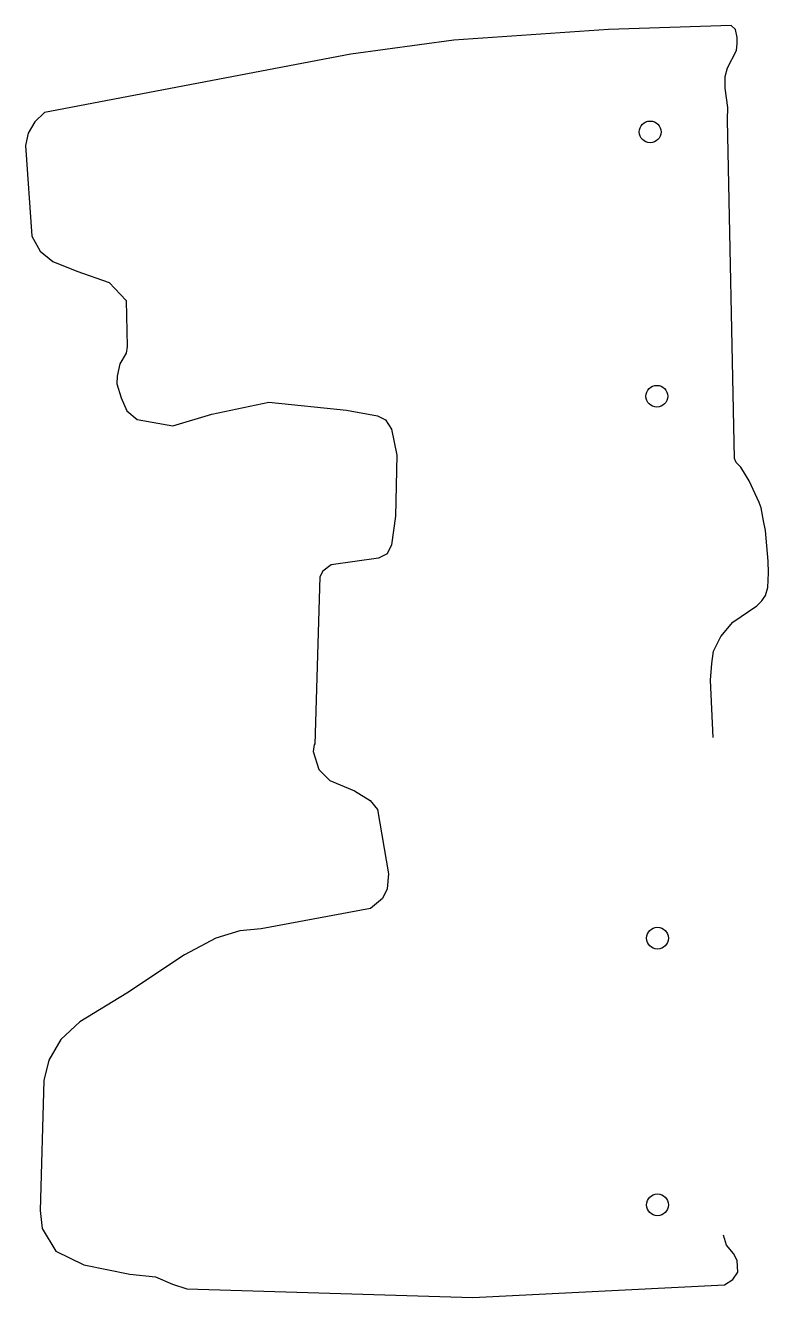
# Model space of a CAD drawing. Header units: metres. Extents: x 0 to 2512, y 716 to 1999.
# Drawn here: x 1762 to 2512, y 716 to 1999 of the extents above; entities outside this region: 4.
import ezdxf

# ---------------------------------------------------------------- set-up
doc = ezdxf.new("R2010")
doc.units = ezdxf.units.M

msp = doc.modelspace()

# ---------------------------------------------------------------- linework, layer by layer
msp.add_lwpolyline([(2456.1, 1280.8), (2453.6, 1338.7), (2454.7, 1355.3), (2456.7, 1367.8), (2463.8, 1382.7), (2476.1, 1397.1), (2500.3, 1413.7), (2505.2, 1418.7), (2509, 1423.9), (2511.3, 1432.2), (2512.1, 1447), (2511.8, 1458.6), (2509.2, 1489.6), (2507, 1499.2), (2504.5, 1512.5), (2502.8, 1517.8), (2492.6, 1539.7), (2484, 1553.4), (2479.4, 1558.1), (2477.7, 1562.2), (2470.6, 1903.9), (2471, 1916.4), (2468.3, 1935.9), (2468.2, 1947.5), (2470.8, 1956.1), (2479.8, 1973.6), (2480.4, 1980.8), (2480.4, 1986.9), (2478.8, 1995), (2474.4, 1999), (2350.4, 1994.8), (2194.4, 1984), (2090.6, 1969.9), (1781.1, 1911.3), (1771.3, 1901.7), (1764.6, 1890.2), (1761.9, 1877.9), (1768.5, 1786.6), (1776.8, 1771.3), (1789.6, 1761), (1813.9, 1751.1), (1846.5, 1739.8), (1863.8, 1721.7), (1864.8, 1675.2), (1863.8, 1668.5), (1857.3, 1657.8), (1854.4, 1645.1), (1854.1, 1637.4), (1858.7, 1623.3), (1864.3, 1610.3), (1874.9, 1601.6), (1910.9, 1595.1), (1950, 1607), (2007.6, 1619.1), (2086.1, 1611), (2117.2, 1605.1), (2125.3, 1601.3), (2131.5, 1591.9), (2137, 1565.7), (2135.6, 1504.1), (2131.4, 1475), (2127, 1466.2), (2118.4, 1461.6), (2070.5, 1454.8), (2062.2, 1448.5), (2059.3, 1443), (2054.1, 1273.9), (2053.3, 1273.9), (2052.4, 1266.6), (2058, 1248.6), (2069.1, 1237.6), (2094, 1227.1), (2110.1, 1217.2), (2117.3, 1208.1), (2128.4, 1143.2), (2127, 1128.2), (2122.3, 1118.3), (2110.2, 1108.3), (1999.9, 1087.8), (1978.3, 1085.7), (1954.1, 1078.4), (1922.4, 1061.6), (1864.2, 1022.8), (1816.9, 993.9), (1797.8, 976.2), (1785.5, 955.5), (1780.6, 935), (1776.9, 803.6), (1778.8, 785.6), (1792.5, 762.6), (1821, 748.8), (1867.4, 739.5), (1893.1, 736.8), (1910.4, 729.5), (1924.8, 724.6), (2213.7, 715.9), (2467.8, 728.8), (2476.1, 734.3), (2481, 741.4), (2480.6, 753.3), (2476.7, 760.3), (2469.7, 768.6), (2466.8, 778.7)])
for centre, radius in [((16.6, 1953.9), 7), ((19.5, 1955.8), 7), ((2392.6, 1891.6), 11), ((2399.4, 1625), 11), ((2400, 1078.4), 11), ((7, 942.8), 7), ((15.3, 944.8), 7), ((2400, 809.4), 11)]:
    msp.add_circle(centre, radius)

doc.saveas('drawing.dxf')
